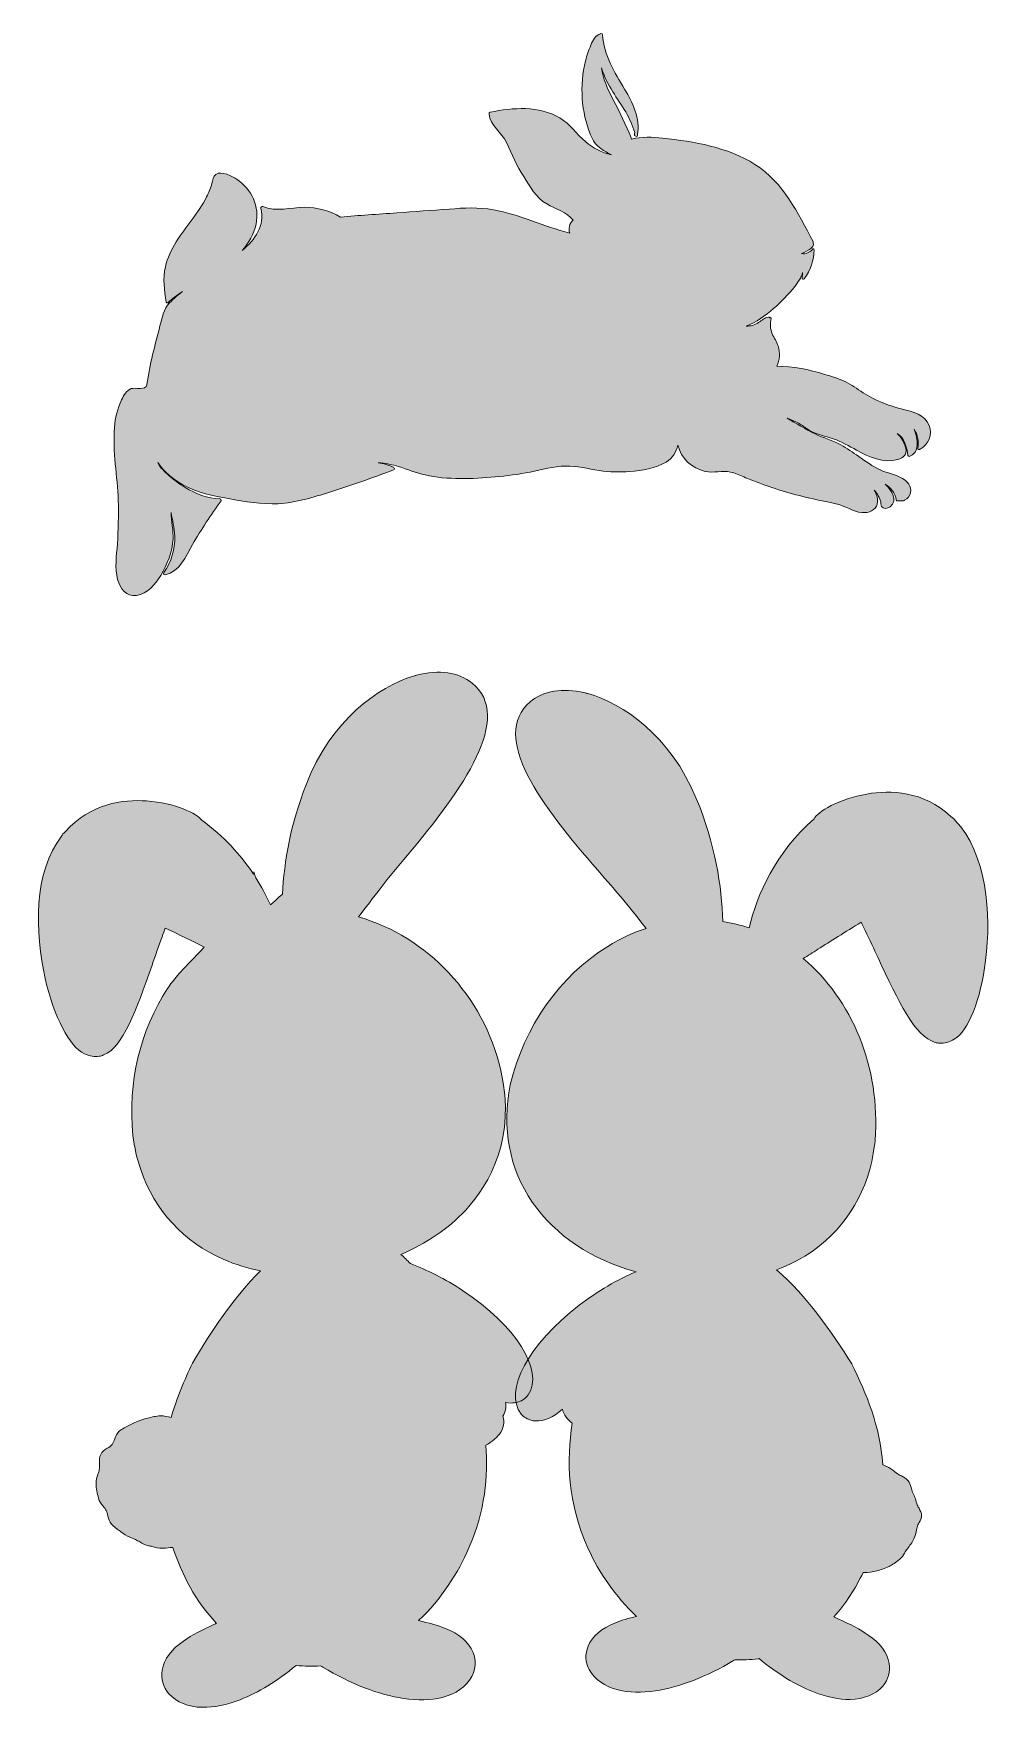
# Model space of a CAD drawing. Header units: inches. Extents: x -2 to 737, y -1000 to -384.
# Drawn here: x 87.6 to 171.8, y -791.2 to -644.2 of the extents above; entities that cross this region are included whole.
import ezdxf

# ---------------------------------------------------------------- set-up
doc = ezdxf.new("R2010")
doc.units = ezdxf.units.IN
doc.header["$MEASUREMENT"] = 0
doc.layers.add('Layer 1', color=7, linetype='Continuous')

# ---------------------------------------------------------------- blocks, each defined once
blk = doc.blocks.new('block 14')
at = {"layer": 'Layer 1', "true_color": 0x231f20}
h = blk.add_hatch(color=179, dxfattribs=at)
h.dxf.hatch_style = 2
edge = h.paths.add_edge_path()
edge.add_spline(control_points=[(125.29, -754.58), (123.78, -753.58), (122.21, -752.79), (120.72, -752.23), (120.45, -751.94), (120.17, -751.67), (119.88, -751.42), (122.09, -750.49), (124.06, -749.16), (125.57, -747.52), (127.71, -745.2), (129.99, -741.19), (128.67, -735.26), (127.1, -728.62), (122.17, -723.51), (116.17, -721.78), (117.37, -720.17), (118.8, -718.29), (120.45, -716.36), (120.45, -716.36), (120.45, -716.36), (120.45, -716.36), (125.33, -710.56), (129.82, -704.22), (126.14, -701.24), (124.96, -700.28), (123.23, -700.03), (121.26, -700.55), (121.17, -700.57), (121.09, -700.59), (121, -700.62), (117.93, -701.52), (113.71, -704.52), (111.55, -710.18), (110.21, -713.57), (109.62, -716.94), (109.48, -719.78), (109.48, -719.78), (109.17, -720.05), (109.17, -720.05), (108.92, -720.27), (108.67, -720.5), (108.42, -720.72), (108.07, -719.94), (107.64, -719.13), (107.13, -718.33), (107.12, -718.28), (107.11, -718.24), (107.09, -718.19), (107.09, -718.19), (106.97, -717.82), (106.97, -717.82), (106.97, -717.82), (106.93, -718.01), (106.93, -718.01), (105.81, -716.33), (104.32, -714.67), (102.39, -713.29), (102.05, -712.71), (100.01, -711.76), (97.55, -711.59), (95.47, -711.44), (92.6, -711.81), (90.41, -714.28), (90.24, -714.41), (90.13, -714.55), (90.08, -714.68), (87.61, -717.76), (87.72, -723.16), (88.64, -727.19), (89.42, -730.58), (90.77, -733.17), (92.08, -733.79), (92.53, -734.01), (92.98, -734.09), (93.4, -734.01), (93.52, -733.99), (93.65, -733.95), (93.77, -733.9), (95.49, -733.21), (96.61, -730.03), (98.02, -726.01), (98.3, -725.2), (98.6, -724.36), (98.91, -723.51), (98.91, -723.51), (98.91, -723.51), (98.91, -723.51), (99, -723.25), (99.09, -723), (99.18, -722.75), (100.42, -723.33), (101.57, -723.9), (102.6, -724.42), (102.24, -724.83), (101.86, -725.22), (101.49, -725.6), (101.08, -726.03), (100.65, -726.47), (100.25, -726.93), (99.92, -727.31), (99.64, -727.68), (99.39, -728.06), (96.97, -731.74), (95.89, -736.32), (96.33, -740.96), (96.47, -742.01), (96.7, -743.02), (97.03, -743.96), (98.25, -747.58), (100.78, -750.31), (104.32, -751.86), (105.34, -752.31), (106.43, -752.64), (107.56, -752.87), (105.18, -755.19), (103.15, -758.3), (101.57, -760.97), (101.57, -760.97), (101.57, -760.98), (101.57, -760.98), (100.86, -762.47), (100.19, -764.05), (99.7, -765.75), (99.4, -765.67), (99.08, -765.6), (98.76, -765.6), (98.39, -765.61), (98, -765.71), (97.63, -765.8), (97.63, -765.8), (97.48, -765.84), (97.48, -765.84), (97.01, -765.95), (96.57, -766.16), (96.27, -766.31), (96.2, -766.35), (96.12, -766.39), (96.05, -766.42), (95.73, -766.58), (95.41, -766.73), (95.14, -766.95), (94.94, -767.12), (94.84, -767.38), (94.75, -767.63), (94.68, -767.81), (94.62, -767.98), (94.52, -768.11), (94.42, -768.24), (94.26, -768.35), (94.09, -768.45), (93.86, -768.6), (93.62, -768.75), (93.51, -768.99), (93.4, -769.24), (93.41, -769.51), (93.41, -769.78), (93.42, -769.97), (93.42, -770.15), (93.39, -770.31), (93.36, -770.44), (93.32, -770.58), (93.27, -770.72), (93.19, -770.99), (93.1, -771.27), (93.11, -771.56), (93.11, -771.98), (93.21, -772.4), (93.32, -772.83), (93.38, -773.1), (93.55, -773.31), (93.71, -773.51), (93.82, -773.65), (93.92, -773.78), (93.99, -773.91), (94.06, -774.06), (94.1, -774.22), (94.15, -774.4), (94.21, -774.65), (94.28, -774.9), (94.45, -775.11), (94.64, -775.34), (94.89, -775.51), (95.14, -775.68), (95.24, -775.75), (95.35, -775.82), (95.45, -775.9), (95.71, -776.1), (96, -776.23), (96.29, -776.35), (96.38, -776.39), (96.47, -776.43), (96.56, -776.47), (96.69, -776.53), (96.82, -776.6), (96.94, -776.67), (97.18, -776.81), (97.42, -776.95), (97.7, -777.01), (97.81, -777.03), (97.91, -777.05), (98.01, -777.08), (98.31, -777.15), (98.62, -777.23), (98.93, -777.23), (98.95, -777.23), (98.96, -777.23), (98.97, -777.23), (99.28, -777.22), (99.58, -777.19), (99.86, -777.15), (100.61, -779.52), (101.87, -781.92), (103.69, -783.83), (103.61, -783.86), (103.54, -783.9), (103.46, -783.93), (102.46, -784.4), (101.52, -784.84), (100.8, -785.38), (99.76, -786.05), (99.07, -786.98), (98.91, -787.95), (98.79, -788.69), (98.99, -789.42), (99.48, -789.99), (100.2, -790.77), (101.19, -791.18), (102.45, -791.2), (103.46, -791.22), (104.59, -790.99), (105.77, -790.53), (107.36, -789.91), (109.04, -788.88), (110.68, -787.52), (111.42, -787.59), (112.14, -787.6), (112.83, -787.56), (112.9, -787.6), (112.96, -787.64), (113.02, -787.67), (115.47, -789.16), (117.94, -790.1), (120.11, -790.42), (121.36, -790.6), (122.51, -790.58), (123.5, -790.33), (124.71, -790.03), (125.6, -789.41), (126.12, -788.49), (126.47, -787.82), (126.5, -787.07), (126.22, -786.38), (125.85, -785.47), (124.96, -784.71), (123.8, -784.29), (123.12, -783.99), (122.31, -783.79), (121.44, -783.59), (123.42, -781.71), (124.91, -779.4), (125.86, -777.2), (127.27, -773.9), (127.56, -770.92), (127.35, -768.17), (127.82, -767.92), (128.22, -767.61), (128.53, -767.22), (128.91, -766.7), (129, -766.15), (128.83, -765.64), (129.06, -765.25), (129.14, -764.83), (129.08, -764.42), (129.35, -764.48), (129.61, -764.49), (129.86, -764.45), (129.99, -764.44), (130.11, -764.41), (130.22, -764.37), (130.56, -764.26), (130.85, -764.05), (131.07, -763.75), (132.48, -761.63), (130, -757.68), (125.29, -754.58)], knot_values=[0, 0, 0, 0, 1, 1, 1, 2, 2, 2, 3, 3, 3, 4, 4, 4, 5, 5, 5, 6, 6, 6, 7, 7, 7, 8, 8, 8, 9, 9, 9, 10, 10, 10, 11, 11, 11, 12, 12, 12, 13, 13, 13, 14, 14, 14, 15, 15, 15, 16, 16, 16, 17, 17, 17, 18, 18, 18, 19, 19, 19, 20, 20, 20, 21, 21, 21, 22, 22, 22, 23, 23, 23, 24, 24, 24, 25, 25, 25, 26, 26, 26, 27, 27, 27, 28, 28, 28, 29, 29, 29, 30, 30, 30, 31, 31, 31, 32, 32, 32, 33, 33, 33, 34, 34, 34, 35, 35, 35, 36, 36, 36, 37, 37, 37, 38, 38, 38, 39, 39, 39, 40, 40, 40, 41, 41, 41, 42, 42, 42, 43, 43, 43, 44, 44, 44, 45, 45, 45, 46, 46, 46, 47, 47, 47, 48, 48, 48, 49, 49, 49, 50, 50, 50, 51, 51, 51, 52, 52, 52, 53, 53, 53, 54, 54, 54, 55, 55, 55, 56, 56, 56, 57, 57, 57, 58, 58, 58, 59, 59, 59, 60, 60, 60, 61, 61, 61, 62, 62, 62, 63, 63, 63, 64, 64, 64, 65, 65, 65, 66, 66, 66, 67, 67, 67, 68, 68, 68, 69, 69, 69, 70, 70, 70, 71, 71, 71, 72, 72, 72, 73, 73, 73, 74, 74, 74, 75, 75, 75, 76, 76, 76, 77, 77, 77, 78, 78, 78, 79, 79, 79, 80, 80, 80, 81, 81, 81, 82, 82, 82, 83, 83, 83, 84, 84, 84, 85, 85, 85, 86, 86, 86, 87, 87, 87, 88, 88, 88, 89, 89, 89, 90, 90, 90, 91, 91, 91, 92, 92, 92, 93, 93, 93, 94, 94, 94, 95, 95, 95, 95], degree=3, periodic=1)
h = blk.add_hatch(color=179, dxfattribs=at)
h.dxf.hatch_style = 2
edge = h.paths.add_edge_path()
edge.add_spline(control_points=[(168.56, -713.3), (168.49, -713.18), (168.37, -713.06), (168.19, -712.94), (165.76, -710.7), (162.87, -710.62), (160.82, -710.98), (158.38, -711.4), (156.45, -712.55), (156.17, -713.16), (152.83, -716.07), (151.15, -719.83), (150.47, -722.74), (149.72, -722.49), (148.95, -722.3), (148.15, -722.18), (148.09, -719.13), (147.46, -715.26), (145.83, -711.38), (143.56, -705.84), (139.33, -702.98), (136.29, -702.16), (136.2, -702.13), (136.11, -702.11), (136.03, -702.09), (134.07, -701.63), (132.36, -701.91), (131.23, -702.89), (127.66, -705.91), (132.24, -712.06), (137.18, -717.68), (137.18, -717.68), (137.18, -717.68), (137.18, -717.68), (138.8, -719.49), (140.22, -721.25), (141.42, -722.78), (140.26, -723.16), (139.14, -723.69), (138.06, -724.36), (133.83, -726.96), (130.71, -731.39), (129.49, -736.52), (128.74, -740.33), (129.4, -743.89), (131.42, -746.82), (133.43, -749.75), (136.7, -751.92), (140.54, -752.94), (138.91, -753.63), (137.19, -754.62), (135.55, -755.88), (131.07, -759.3), (128.88, -763.41), (130.44, -765.44), (130.68, -765.71), (130.98, -765.9), (131.33, -765.99), (131.44, -766.02), (131.57, -766.04), (131.69, -766.05), (132.47, -766.1), (133.32, -765.72), (134.07, -765.01), (134.12, -765.25), (134.23, -765.49), (134.4, -765.72), (134.55, -765.91), (134.73, -766.09), (134.93, -766.24), (134.44, -769.56), (134.47, -773.18), (136.34, -777.29), (137.27, -779.34), (138.7, -781.47), (140.58, -783.22), (139.88, -783.38), (139.22, -783.56), (138.66, -783.82), (137.53, -784.22), (136.68, -784.96), (136.32, -785.83), (136.04, -786.51), (136.08, -787.24), (136.41, -787.88), (136.92, -788.78), (137.78, -789.37), (138.95, -789.67), (139.91, -789.9), (141.02, -789.92), (142.24, -789.75), (144.34, -789.44), (146.73, -788.52), (149.1, -787.09), (149.14, -787.07), (149.17, -787.05), (149.2, -787.03), (149.87, -787.05), (150.55, -787.03), (151.26, -786.94), (151.29, -786.94), (151.32, -786.93), (151.35, -786.92), (152.94, -788.25), (154.58, -789.25), (156.13, -789.85), (157.27, -790.3), (158.36, -790.52), (159.34, -790.51), (160.56, -790.48), (161.52, -790.09), (162.22, -789.33), (162.69, -788.78), (162.89, -788.07), (162.77, -787.36), (162.61, -786.42), (161.94, -785.51), (160.93, -784.87), (160.24, -784.34), (159.33, -783.92), (158.36, -783.47), (158.21, -783.4), (158.05, -783.32), (157.9, -783.25), (158.97, -782.09), (159.82, -780.75), (160.48, -779.35), (160.49, -779.35), (160.5, -779.36), (160.51, -779.36), (160.52, -779.36), (160.53, -779.36), (160.54, -779.36), (160.95, -779.35), (161.34, -779.3), (161.68, -779.22), (162.01, -779.14), (162.36, -779.01), (162.76, -778.82), (163.05, -778.68), (163.35, -778.48), (163.7, -778.2), (163.89, -778.05), (164.01, -777.85), (164.12, -777.65), (164.19, -777.52), (164.26, -777.41), (164.34, -777.3), (164.59, -777), (164.78, -776.73), (164.94, -776.41), (165.06, -776.14), (165.12, -775.88), (165.17, -775.6), (165.19, -775.53), (165.2, -775.46), (165.22, -775.39), (165.25, -775.25), (165.32, -775.12), (165.4, -774.98), (165.51, -774.78), (165.62, -774.57), (165.62, -774.34), (165.61, -774.12), (165.5, -773.92), (165.39, -773.72), (165.31, -773.58), (165.22, -773.44), (165.19, -773.3), (165.09, -772.91), (164.99, -772.61), (164.83, -772.3), (164.77, -772.18), (164.73, -772.04), (164.69, -771.89), (164.63, -771.67), (164.57, -771.45), (164.42, -771.27), (164.26, -771.09), (164.05, -770.98), (163.84, -770.88), (163.7, -770.81), (163.57, -770.75), (163.46, -770.67), (163.38, -770.61), (163.31, -770.55), (163.24, -770.5), (163.03, -770.33), (162.81, -770.16), (162.55, -770.05), (162.46, -770.01), (162.38, -769.97), (162.29, -769.93), (162.26, -769.91), (162.24, -769.9), (162.21, -769.89), (161.96, -766.5), (160.79, -763.65), (159.48, -761.05), (159.48, -761.05), (159.48, -761.04), (159.48, -761.04), (157.75, -758.27), (155.5, -755.01), (152.87, -752.77), (154.04, -752.34), (155.13, -751.77), (156.11, -751.08), (159.11, -748.94), (160.97, -745.74), (161.49, -741.83), (161.51, -741.69), (161.53, -741.55), (161.54, -741.41), (161.54, -741.41), (161.54, -741.41), (161.54, -741.41), (162.02, -734.95), (159.47, -728.99), (155.22, -725.43), (155.63, -725.18), (156.06, -724.9), (156.51, -724.62), (157.62, -723.91), (158.9, -723.1), (160.31, -722.25), (160.42, -722.49), (160.54, -722.73), (160.66, -722.98), (160.66, -722.98), (160.66, -722.98), (160.66, -722.98), (161.05, -723.79), (161.43, -724.6), (161.8, -725.38), (163.6, -729.24), (165.03, -732.28), (166.81, -732.8), (166.94, -732.84), (167.07, -732.86), (167.2, -732.87), (167.62, -732.9), (168.06, -732.79), (168.49, -732.52), (169.73, -731.77), (170.81, -729.06), (171.24, -725.61), (171.76, -721.5), (171.32, -716.12), (168.56, -713.3)], knot_values=[0, 0, 0, 0, 1, 1, 1, 2, 2, 2, 3, 3, 3, 4, 4, 4, 5, 5, 5, 6, 6, 6, 7, 7, 7, 8, 8, 8, 9, 9, 9, 10, 10, 10, 11, 11, 11, 12, 12, 12, 13, 13, 13, 14, 14, 14, 15, 15, 15, 16, 16, 16, 17, 17, 17, 18, 18, 18, 19, 19, 19, 20, 20, 20, 21, 21, 21, 22, 22, 22, 23, 23, 23, 24, 24, 24, 25, 25, 25, 26, 26, 26, 27, 27, 27, 28, 28, 28, 29, 29, 29, 30, 30, 30, 31, 31, 31, 32, 32, 32, 33, 33, 33, 34, 34, 34, 35, 35, 35, 36, 36, 36, 37, 37, 37, 38, 38, 38, 39, 39, 39, 40, 40, 40, 41, 41, 41, 42, 42, 42, 43, 43, 43, 44, 44, 44, 45, 45, 45, 46, 46, 46, 47, 47, 47, 48, 48, 48, 49, 49, 49, 50, 50, 50, 51, 51, 51, 52, 52, 52, 53, 53, 53, 54, 54, 54, 55, 55, 55, 56, 56, 56, 57, 57, 57, 58, 58, 58, 59, 59, 59, 60, 60, 60, 61, 61, 61, 62, 62, 62, 63, 63, 63, 64, 64, 64, 65, 65, 65, 66, 66, 66, 67, 67, 67, 68, 68, 68, 69, 69, 69, 70, 70, 70, 71, 71, 71, 72, 72, 72, 73, 73, 73, 74, 74, 74, 75, 75, 75, 76, 76, 76, 77, 77, 77, 78, 78, 78, 79, 79, 79, 80, 80, 80, 81, 81, 81, 82, 82, 82, 83, 83, 83, 83], degree=3, periodic=1)
at = {"layer": 'Layer 1', "lineweight": 0}
for points, knots in [([(125.29, -754.58), (123.78, -753.58), (122.21, -752.79), (120.72, -752.23), (120.45, -751.94), (120.17, -751.67), (119.88, -751.42), (122.09, -750.49), (124.06, -749.16), (125.57, -747.52), (127.71, -745.2), (129.99, -741.19), (128.67, -735.26), (127.1, -728.62), (122.17, -723.51), (116.17, -721.78), (117.37, -720.17), (118.8, -718.29), (120.45, -716.36), (120.45, -716.36), (120.45, -716.36), (120.45, -716.36), (125.33, -710.56), (129.82, -704.22), (126.14, -701.24), (124.96, -700.28), (123.23, -700.03), (121.26, -700.55), (121.17, -700.57), (121.09, -700.59), (121, -700.62), (117.93, -701.52), (113.71, -704.52), (111.55, -710.18), (110.21, -713.57), (109.62, -716.94), (109.48, -719.78), (109.48, -719.78), (109.17, -720.05), (109.17, -720.05), (108.92, -720.27), (108.67, -720.5), (108.42, -720.72), (108.07, -719.94), (107.64, -719.13), (107.13, -718.33), (107.12, -718.28), (107.11, -718.24), (107.09, -718.19), (107.09, -718.19), (106.97, -717.82), (106.97, -717.82), (106.97, -717.82), (106.93, -718.01), (106.93, -718.01), (105.81, -716.33), (104.32, -714.67), (102.39, -713.29), (102.05, -712.71), (100.01, -711.76), (97.55, -711.59), (95.47, -711.44), (92.6, -711.81), (90.41, -714.28), (90.24, -714.41), (90.13, -714.55), (90.08, -714.68), (87.61, -717.76), (87.72, -723.16), (88.64, -727.19), (89.42, -730.58), (90.77, -733.17), (92.08, -733.79), (92.53, -734.01), (92.98, -734.09), (93.4, -734.01), (93.52, -733.99), (93.65, -733.95), (93.77, -733.9), (95.49, -733.21), (96.61, -730.03), (98.02, -726.01), (98.3, -725.2), (98.6, -724.36), (98.91, -723.51), (98.91, -723.51), (98.91, -723.51), (98.91, -723.51), (99, -723.25), (99.09, -723), (99.18, -722.75), (100.42, -723.33), (101.57, -723.9), (102.6, -724.42), (102.24, -724.83), (101.86, -725.22), (101.49, -725.6), (101.08, -726.03), (100.65, -726.47), (100.25, -726.93), (99.92, -727.31), (99.64, -727.68), (99.39, -728.06), (96.97, -731.74), (95.89, -736.32), (96.33, -740.96), (96.47, -742.01), (96.7, -743.02), (97.03, -743.96), (98.25, -747.58), (100.78, -750.31), (104.32, -751.86), (105.34, -752.31), (106.43, -752.64), (107.56, -752.87), (105.18, -755.19), (103.15, -758.3), (101.57, -760.97), (101.57, -760.97), (101.57, -760.98), (101.57, -760.98), (100.86, -762.47), (100.19, -764.05), (99.7, -765.75), (99.4, -765.67), (99.08, -765.6), (98.76, -765.6), (98.39, -765.61), (98, -765.71), (97.63, -765.8), (97.63, -765.8), (97.48, -765.84), (97.48, -765.84), (97.01, -765.95), (96.57, -766.16), (96.27, -766.31), (96.2, -766.35), (96.12, -766.39), (96.05, -766.42), (95.73, -766.58), (95.41, -766.73), (95.14, -766.95), (94.94, -767.12), (94.84, -767.38), (94.75, -767.63), (94.68, -767.81), (94.62, -767.98), (94.52, -768.11), (94.42, -768.24), (94.26, -768.35), (94.09, -768.45), (93.86, -768.6), (93.62, -768.75), (93.51, -768.99), (93.4, -769.24), (93.41, -769.51), (93.41, -769.78), (93.42, -769.97), (93.42, -770.15), (93.39, -770.31), (93.36, -770.44), (93.32, -770.58), (93.27, -770.72), (93.19, -770.99), (93.1, -771.27), (93.11, -771.56), (93.11, -771.98), (93.21, -772.4), (93.32, -772.83), (93.38, -773.1), (93.55, -773.31), (93.71, -773.51), (93.82, -773.65), (93.92, -773.78), (93.99, -773.91), (94.06, -774.06), (94.1, -774.22), (94.15, -774.4), (94.21, -774.65), (94.28, -774.9), (94.45, -775.11), (94.64, -775.34), (94.89, -775.51), (95.14, -775.68), (95.24, -775.75), (95.35, -775.82), (95.45, -775.9), (95.71, -776.1), (96, -776.23), (96.29, -776.35), (96.38, -776.39), (96.47, -776.43), (96.56, -776.47), (96.69, -776.53), (96.82, -776.6), (96.94, -776.67), (97.18, -776.81), (97.42, -776.95), (97.7, -777.01), (97.81, -777.03), (97.91, -777.05), (98.01, -777.08), (98.31, -777.15), (98.62, -777.23), (98.93, -777.23), (98.95, -777.23), (98.96, -777.23), (98.97, -777.23), (99.28, -777.22), (99.58, -777.19), (99.86, -777.15), (100.61, -779.52), (101.87, -781.92), (103.69, -783.83), (103.61, -783.86), (103.54, -783.9), (103.46, -783.93), (102.46, -784.4), (101.52, -784.84), (100.8, -785.38), (99.76, -786.05), (99.07, -786.98), (98.91, -787.95), (98.79, -788.69), (98.99, -789.42), (99.48, -789.99), (100.2, -790.77), (101.19, -791.18), (102.45, -791.2), (103.46, -791.22), (104.59, -790.99), (105.77, -790.53), (107.36, -789.91), (109.04, -788.88), (110.68, -787.52), (111.42, -787.59), (112.14, -787.6), (112.83, -787.56), (112.9, -787.6), (112.96, -787.64), (113.02, -787.67), (115.47, -789.16), (117.94, -790.1), (120.11, -790.42), (121.36, -790.6), (122.51, -790.58), (123.5, -790.33), (124.71, -790.03), (125.6, -789.41), (126.12, -788.49), (126.47, -787.82), (126.5, -787.07), (126.22, -786.38), (125.85, -785.47), (124.96, -784.71), (123.8, -784.29), (123.12, -783.99), (122.31, -783.79), (121.44, -783.59), (123.42, -781.71), (124.91, -779.4), (125.86, -777.2), (127.27, -773.9), (127.56, -770.92), (127.35, -768.17), (127.82, -767.92), (128.22, -767.61), (128.53, -767.22), (128.91, -766.7), (129, -766.15), (128.83, -765.64), (129.06, -765.25), (129.14, -764.83), (129.08, -764.42), (129.35, -764.48), (129.61, -764.49), (129.86, -764.45), (129.99, -764.44), (130.11, -764.41), (130.22, -764.37), (130.56, -764.26), (130.85, -764.05), (131.07, -763.75), (132.48, -761.63), (130, -757.68), (125.29, -754.58)], [0, 0, 0, 0, 1, 1, 1, 2, 2, 2, 3, 3, 3, 4, 4, 4, 5, 5, 5, 6, 6, 6, 7, 7, 7, 8, 8, 8, 9, 9, 9, 10, 10, 10, 11, 11, 11, 12, 12, 12, 13, 13, 13, 14, 14, 14, 15, 15, 15, 16, 16, 16, 17, 17, 17, 18, 18, 18, 19, 19, 19, 20, 20, 20, 21, 21, 21, 22, 22, 22, 23, 23, 23, 24, 24, 24, 25, 25, 25, 26, 26, 26, 27, 27, 27, 28, 28, 28, 29, 29, 29, 30, 30, 30, 31, 31, 31, 32, 32, 32, 33, 33, 33, 34, 34, 34, 35, 35, 35, 36, 36, 36, 37, 37, 37, 38, 38, 38, 39, 39, 39, 40, 40, 40, 41, 41, 41, 42, 42, 42, 43, 43, 43, 44, 44, 44, 45, 45, 45, 46, 46, 46, 47, 47, 47, 48, 48, 48, 49, 49, 49, 50, 50, 50, 51, 51, 51, 52, 52, 52, 53, 53, 53, 54, 54, 54, 55, 55, 55, 56, 56, 56, 57, 57, 57, 58, 58, 58, 59, 59, 59, 60, 60, 60, 61, 61, 61, 62, 62, 62, 63, 63, 63, 64, 64, 64, 65, 65, 65, 66, 66, 66, 67, 67, 67, 68, 68, 68, 69, 69, 69, 70, 70, 70, 71, 71, 71, 72, 72, 72, 73, 73, 73, 74, 74, 74, 75, 75, 75, 76, 76, 76, 77, 77, 77, 78, 78, 78, 79, 79, 79, 80, 80, 80, 81, 81, 81, 82, 82, 82, 83, 83, 83, 84, 84, 84, 85, 85, 85, 86, 86, 86, 87, 87, 87, 88, 88, 88, 89, 89, 89, 90, 90, 90, 91, 91, 91, 92, 92, 92, 93, 93, 93, 94, 94, 94, 95, 95, 95, 95]), ([(168.56, -713.3), (168.49, -713.18), (168.37, -713.06), (168.19, -712.94), (165.76, -710.7), (162.87, -710.62), (160.82, -710.98), (158.38, -711.4), (156.45, -712.55), (156.17, -713.16), (152.83, -716.07), (151.15, -719.83), (150.47, -722.74), (149.72, -722.49), (148.95, -722.3), (148.15, -722.18), (148.09, -719.13), (147.46, -715.26), (145.83, -711.38), (143.56, -705.84), (139.33, -702.98), (136.29, -702.16), (136.2, -702.13), (136.11, -702.11), (136.03, -702.09), (134.07, -701.63), (132.36, -701.91), (131.23, -702.89), (127.66, -705.91), (132.24, -712.06), (137.18, -717.68), (137.18, -717.68), (137.18, -717.68), (137.18, -717.68), (138.8, -719.49), (140.22, -721.25), (141.42, -722.78), (140.26, -723.16), (139.14, -723.69), (138.06, -724.36), (133.83, -726.96), (130.71, -731.39), (129.49, -736.52), (128.74, -740.33), (129.4, -743.89), (131.42, -746.82), (133.43, -749.75), (136.7, -751.92), (140.54, -752.94), (138.91, -753.63), (137.19, -754.62), (135.55, -755.88), (131.07, -759.3), (128.88, -763.41), (130.44, -765.44), (130.68, -765.71), (130.98, -765.9), (131.33, -765.99), (131.44, -766.02), (131.57, -766.04), (131.69, -766.05), (132.47, -766.1), (133.32, -765.72), (134.07, -765.01), (134.12, -765.25), (134.23, -765.49), (134.4, -765.72), (134.55, -765.91), (134.73, -766.09), (134.93, -766.24), (134.44, -769.56), (134.47, -773.18), (136.34, -777.29), (137.27, -779.34), (138.7, -781.47), (140.58, -783.22), (139.88, -783.38), (139.22, -783.56), (138.66, -783.82), (137.53, -784.22), (136.68, -784.96), (136.32, -785.83), (136.04, -786.51), (136.08, -787.24), (136.41, -787.88), (136.92, -788.78), (137.78, -789.37), (138.95, -789.67), (139.91, -789.9), (141.02, -789.92), (142.24, -789.75), (144.34, -789.44), (146.73, -788.52), (149.1, -787.09), (149.14, -787.07), (149.17, -787.05), (149.2, -787.03), (149.87, -787.05), (150.55, -787.03), (151.26, -786.94), (151.29, -786.94), (151.32, -786.93), (151.35, -786.92), (152.94, -788.25), (154.58, -789.25), (156.13, -789.85), (157.27, -790.3), (158.36, -790.52), (159.34, -790.51), (160.56, -790.48), (161.52, -790.09), (162.22, -789.33), (162.69, -788.78), (162.89, -788.07), (162.77, -787.36), (162.61, -786.42), (161.94, -785.51), (160.93, -784.87), (160.24, -784.34), (159.33, -783.92), (158.36, -783.47), (158.21, -783.4), (158.05, -783.32), (157.9, -783.25), (158.97, -782.09), (159.82, -780.75), (160.48, -779.35), (160.49, -779.35), (160.5, -779.36), (160.51, -779.36), (160.52, -779.36), (160.53, -779.36), (160.54, -779.36), (160.95, -779.35), (161.34, -779.3), (161.68, -779.22), (162.01, -779.14), (162.36, -779.01), (162.76, -778.82), (163.05, -778.68), (163.35, -778.48), (163.7, -778.2), (163.89, -778.05), (164.01, -777.85), (164.12, -777.65), (164.19, -777.52), (164.26, -777.41), (164.34, -777.3), (164.59, -777), (164.78, -776.73), (164.94, -776.41), (165.06, -776.14), (165.12, -775.88), (165.17, -775.6), (165.19, -775.53), (165.2, -775.46), (165.22, -775.39), (165.25, -775.25), (165.32, -775.12), (165.4, -774.98), (165.51, -774.78), (165.62, -774.57), (165.62, -774.34), (165.61, -774.12), (165.5, -773.92), (165.39, -773.72), (165.31, -773.58), (165.22, -773.44), (165.19, -773.3), (165.09, -772.91), (164.99, -772.61), (164.83, -772.3), (164.77, -772.18), (164.73, -772.04), (164.69, -771.89), (164.63, -771.67), (164.57, -771.45), (164.42, -771.27), (164.26, -771.09), (164.05, -770.98), (163.84, -770.88), (163.7, -770.81), (163.57, -770.75), (163.46, -770.67), (163.38, -770.61), (163.31, -770.55), (163.24, -770.5), (163.03, -770.33), (162.81, -770.16), (162.55, -770.05), (162.46, -770.01), (162.38, -769.97), (162.29, -769.93), (162.26, -769.91), (162.24, -769.9), (162.21, -769.89), (161.96, -766.5), (160.79, -763.65), (159.48, -761.05), (159.48, -761.05), (159.48, -761.04), (159.48, -761.04), (157.75, -758.27), (155.5, -755.01), (152.87, -752.77), (154.04, -752.34), (155.13, -751.77), (156.11, -751.08), (159.11, -748.94), (160.97, -745.74), (161.49, -741.83), (161.51, -741.69), (161.53, -741.55), (161.54, -741.41), (161.54, -741.41), (161.54, -741.41), (161.54, -741.41), (162.02, -734.95), (159.47, -728.99), (155.22, -725.43), (155.63, -725.18), (156.06, -724.9), (156.51, -724.62), (157.62, -723.91), (158.9, -723.1), (160.31, -722.25), (160.42, -722.49), (160.54, -722.73), (160.66, -722.98), (160.66, -722.98), (160.66, -722.98), (160.66, -722.98), (161.05, -723.79), (161.43, -724.6), (161.8, -725.38), (163.6, -729.24), (165.03, -732.28), (166.81, -732.8), (166.94, -732.84), (167.07, -732.86), (167.2, -732.87), (167.62, -732.9), (168.06, -732.79), (168.49, -732.52), (169.73, -731.77), (170.81, -729.06), (171.24, -725.61), (171.76, -721.5), (171.32, -716.12), (168.56, -713.3)], [0, 0, 0, 0, 1, 1, 1, 2, 2, 2, 3, 3, 3, 4, 4, 4, 5, 5, 5, 6, 6, 6, 7, 7, 7, 8, 8, 8, 9, 9, 9, 10, 10, 10, 11, 11, 11, 12, 12, 12, 13, 13, 13, 14, 14, 14, 15, 15, 15, 16, 16, 16, 17, 17, 17, 18, 18, 18, 19, 19, 19, 20, 20, 20, 21, 21, 21, 22, 22, 22, 23, 23, 23, 24, 24, 24, 25, 25, 25, 26, 26, 26, 27, 27, 27, 28, 28, 28, 29, 29, 29, 30, 30, 30, 31, 31, 31, 32, 32, 32, 33, 33, 33, 34, 34, 34, 35, 35, 35, 36, 36, 36, 37, 37, 37, 38, 38, 38, 39, 39, 39, 40, 40, 40, 41, 41, 41, 42, 42, 42, 43, 43, 43, 44, 44, 44, 45, 45, 45, 46, 46, 46, 47, 47, 47, 48, 48, 48, 49, 49, 49, 50, 50, 50, 51, 51, 51, 52, 52, 52, 53, 53, 53, 54, 54, 54, 55, 55, 55, 56, 56, 56, 57, 57, 57, 58, 58, 58, 59, 59, 59, 60, 60, 60, 61, 61, 61, 62, 62, 62, 63, 63, 63, 64, 64, 64, 65, 65, 65, 66, 66, 66, 67, 67, 67, 68, 68, 68, 69, 69, 69, 70, 70, 70, 71, 71, 71, 72, 72, 72, 73, 73, 73, 74, 74, 74, 75, 75, 75, 76, 76, 76, 77, 77, 77, 78, 78, 78, 79, 79, 79, 80, 80, 80, 81, 81, 81, 82, 82, 82, 83, 83, 83, 83])]:
    blk.add_open_spline(points, degree=3, knots=knots, dxfattribs=at)
blk = doc.blocks.new('block 13')
at = {"layer": 'Layer 1'}
blk.add_blockref('block 14', (0, 0), dxfattribs=at)

msp = doc.modelspace()

# ---------------------------------------------------------------- hatches: boundary and pattern name
at = {"layer": 'Layer 1', "true_color": 0x010101}
h = msp.add_hatch(color=178, dxfattribs=at)
h.dxf.hatch_style = 2
edge = h.paths.add_edge_path()
edge.add_spline(control_points=[(166.29, -678.6), (165.92, -677.66), (164.81, -677.38), (163.93, -677.17), (162.7, -676.86), (161.54, -676.41), (160.48, -675.73), (159.95, -675.39), (159.46, -675.01), (158.89, -674.75), (158.32, -674.49), (157.71, -674.3), (157.11, -674.12), (155.73, -673.68), (154.34, -673.41), (152.89, -673.41), (153.15, -672.85), (153.21, -672.22), (153.02, -671.62), (152.9, -671.24), (152.66, -670.93), (152.5, -670.56), (152.31, -670.12), (152.3, -669.67), (152.39, -669.2), (152.41, -669.13), (152.32, -669.1), (152.28, -669.15), (152.27, -669.1), (152.22, -669.06), (152.16, -669.08), (151.8, -669.15), (151.58, -669.37), (151.3, -669.57), (150.96, -669.82), (150.59, -669.87), (150.21, -669.88), (151.11, -669.52), (151.89, -668.99), (152.61, -668.34), (153.27, -667.75), (153.93, -667.11), (154.48, -666.41), (154.77, -666.03), (155.03, -665.62), (155.17, -665.16), (155.16, -665.33), (155.15, -665.49), (155.12, -665.66), (155.1, -665.76), (155.25, -665.81), (155.31, -665.73), (155.85, -664.97), (156.15, -664.1), (156.18, -663.17), (156.18, -663.09), (156.08, -663.04), (156.03, -663.11), (155.8, -663.44), (155.43, -663.57), (155.08, -663.51), (155.36, -663.39), (155.65, -663.23), (155.89, -663.06), (156.04, -662.94), (156.18, -662.76), (156.1, -662.56), (156.11, -662.53), (156.11, -662.5), (156.09, -662.46), (154.73, -659.93), (153.49, -657.26), (150.98, -655.68), (148.55, -654.15), (145.67, -653.67), (142.86, -653.37), (142, -653.28), (141.01, -653.21), (140.15, -653.46), (140.15, -653.45), (140.14, -653.43), (140.14, -653.42), (139.65, -652.22), (139.08, -651.06), (138.48, -649.9), (138.02, -649.03), (137.63, -648.14), (137.51, -647.2), (137.71, -647.94), (138.09, -648.64), (138.49, -649.29), (138.86, -649.89), (139.27, -650.46), (139.63, -651.07), (139.97, -651.65), (140.2, -652.24), (140.42, -652.86), (140.41, -652.92), (140.4, -652.98), (140.39, -653.05), (140.38, -653.16), (140.49, -653.23), (140.57, -653.21), (140.62, -653.22), (140.67, -653.19), (140.66, -653.14), (140.66, -653.12), (140.66, -653.1), (140.66, -653.09), (140.92, -651.63), (140.27, -650.28), (139.53, -649.07), (138.64, -647.59), (137.69, -646.07), (137.6, -644.3), (137.6, -644.21), (137.51, -644.18), (137.44, -644.19), (136.96, -644.32), (136.74, -644.77), (136.56, -645.2), (136.37, -645.65), (136.22, -646.11), (136.1, -646.58), (135.82, -647.66), (135.73, -648.79), (135.81, -649.9), (135.88, -650.99), (136.13, -652.06), (136.54, -653.08), (136.74, -653.57), (137, -653.99), (137.44, -654.29), (137.74, -654.5), (138.05, -654.68), (138.37, -654.84), (137.54, -654.64), (136.76, -654.26), (136.11, -653.7), (135.32, -653.01), (134.76, -652.13), (133.84, -651.59), (131.98, -650.5), (129.74, -650.68), (127.71, -651.09), (127.66, -651.1), (127.61, -651.17), (127.62, -651.23), (127.73, -652.27), (128.74, -652.85), (129.15, -653.76), (129.62, -654.79), (130.06, -655.79), (130.67, -656.75), (131.22, -657.63), (131.77, -658.61), (132.69, -659.15), (133.46, -659.6), (134.46, -659.86), (135.02, -660.58), (134.66, -660.86), (134.57, -661.33), (134.72, -661.72), (132.46, -661.13), (130.31, -660.08), (128, -659.66), (126.71, -659.42), (125.42, -659.5), (124.12, -659.6), (122.59, -659.71), (121.06, -659.82), (119.53, -659.93), (118.69, -659.99), (117.85, -660.05), (117.02, -660.11), (116.21, -660.18), (115.39, -660.2), (114.59, -660.31), (114.59, -660.31), (114.59, -660.31), (114.59, -660.31), (113.64, -659.74), (112.52, -659.44), (111.41, -659.44), (110.19, -659.45), (108.94, -659.88), (107.76, -659.38), (107.68, -659.35), (107.56, -659.42), (107.58, -659.52), (107.96, -661.08), (107.08, -662.26), (105.93, -663.25), (106.51, -662.57), (106.97, -661.81), (107.16, -660.92), (107.48, -659.41), (106.77, -657.84), (105.49, -657), (105.07, -656.72), (104.13, -656.2), (103.63, -656.55), (103.38, -656.73), (103.36, -657.09), (103.28, -657.36), (103.17, -657.77), (103.01, -658.15), (102.82, -658.53), (102.1, -659.96), (100.98, -661.13), (100.14, -662.49), (99.72, -663.16), (99.37, -663.89), (99.19, -664.67), (98.96, -665.69), (99.1, -666.75), (99.26, -667.77), (99.28, -667.84), (99.36, -667.86), (99.41, -667.82), (99.82, -667.46), (100.24, -667.13), (100.69, -666.83), (100.3, -667.15), (99.91, -667.48), (99.56, -667.84), (99.04, -668.37), (98.9, -669.16), (98.72, -669.86), (98.26, -671.55), (97.84, -673.27), (97.56, -675), (97.56, -675.02), (97.56, -675.03), (97.56, -675.04), (97.51, -675.54), (96.51, -675.26), (96.2, -675.37), (95.77, -675.52), (95.53, -675.98), (95.35, -676.36), (94.98, -677.11), (94.79, -677.94), (94.72, -678.78), (94.55, -680.91), (94.98, -683.07), (95.05, -685.2), (95.09, -686.47), (95.06, -687.74), (94.98, -689.01), (94.91, -690.04), (94.72, -691.12), (95, -692.13), (95.21, -692.93), (95.76, -693.66), (96.67, -693.53), (97.63, -693.38), (98.31, -692.57), (98.78, -691.78), (99.35, -690.83), (99.82, -689.72), (99.87, -688.59), (99.9, -687.81), (99.72, -687.02), (99.7, -686.24), (99.8, -686.94), (99.98, -687.62), (100.01, -688.33), (100.07, -689.47), (99.72, -690.6), (99.05, -691.52), (99, -691.61), (99.06, -691.74), (99.17, -691.72), (100.46, -691.48), (100.99, -690.07), (101.58, -689.06), (102.36, -687.74), (103.19, -686.46), (104.08, -685.22), (104.13, -685.14), (104.05, -685.06), (103.98, -685.06), (102.89, -685), (101.86, -684.62), (100.94, -684.06), (100.43, -683.75), (99.96, -683.4), (99.51, -683.01), (99.14, -682.69), (98.74, -682.32), (98.52, -681.87), (99.12, -682.7), (99.93, -683.39), (100.82, -683.87), (102.03, -684.52), (103.4, -684.79), (104.74, -685.03), (106.18, -685.28), (107.64, -685.55), (109.11, -685.48), (110.66, -685.39), (112.17, -684.92), (113.64, -684.46), (115.53, -683.87), (117.39, -683.2), (119.24, -682.51), (119.32, -682.49), (119.34, -682.36), (119.26, -682.31), (118.83, -682.07), (118.36, -681.93), (117.88, -681.89), (118.51, -681.89), (119.18, -682.07), (119.67, -682.22), (120.45, -682.46), (121.21, -682.77), (122.01, -682.95), (123.98, -683.4), (126.15, -683.3), (128.15, -683.13), (129.18, -683.04), (130.21, -682.9), (131.23, -682.7), (132.26, -682.5), (133.29, -682.19), (134.34, -682.17), (135.34, -682.15), (136.31, -682.42), (137.3, -682.56), (138.19, -682.7), (139.1, -682.73), (140, -682.65), (141.04, -682.55), (142.25, -682.37), (143.17, -681.83), (143.76, -681.48), (144.04, -680.95), (144.2, -680.34), (144.49, -681.49), (145.42, -682.37), (146.62, -682.64), (147.36, -682.8), (148.1, -682.55), (148.83, -682.7), (149.23, -682.78), (149.62, -682.98), (150, -683.13), (150.42, -683.3), (150.83, -683.47), (151.26, -683.63), (152.84, -684.22), (154.46, -684.7), (156.11, -685.06), (156.92, -685.24), (157.74, -685.37), (158.53, -685.62), (159.22, -685.84), (159.88, -686.3), (160.63, -686.26), (161.17, -686.24), (161.74, -685.9), (161.75, -685.3), (161.75, -684.96), (161.64, -684.6), (161.46, -684.28), (161.56, -684.39), (161.65, -684.51), (161.73, -684.64), (161.85, -684.82), (161.94, -685.02), (162, -685.22), (162.04, -685.36), (162.03, -685.6), (162.1, -685.72), (162.25, -685.98), (162.64, -685.9), (162.85, -685.75), (163.57, -685.21), (163.01, -684.32), (162.42, -683.77), (162.92, -684.05), (163.29, -684.54), (163.39, -685.14), (163.4, -685.2), (163.44, -685.24), (163.5, -685.24), (163.68, -685.23), (163.85, -685.22), (164.03, -685.22), (164.07, -685.22), (164.1, -685.19), (164.12, -685.16), (164.4, -685.05), (164.6, -684.79), (164.65, -684.48), (164.74, -683.96), (164.36, -683.51), (163.94, -683.26), (163.35, -682.89), (162.61, -682.81), (161.98, -682.51), (161.31, -682.19), (160.7, -681.76), (160.09, -681.33), (159.57, -680.97), (159.06, -680.6), (158.51, -680.31), (157.79, -679.92), (157, -679.7), (156.26, -679.35), (155.42, -678.93), (154.61, -678.45), (153.8, -677.96), (153.84, -677.97), (153.87, -677.99), (153.91, -678), (154.26, -678.14), (154.62, -678.28), (154.94, -678.49), (155.22, -678.66), (155.48, -678.87), (155.76, -679.04), (156.41, -679.41), (157.16, -679.54), (157.86, -679.78), (158.58, -680.02), (159.24, -680.42), (159.91, -680.78), (160.99, -681.37), (162.27, -681.96), (163.53, -681.59), (164.05, -681.43), (164.35, -681.18), (164.23, -680.6), (164.12, -680.09), (163.84, -679.66), (163.48, -679.31), (164.12, -679.7), (164.3, -680.53), (164.42, -681.25), (164.43, -681.29), (164.47, -681.33), (164.51, -681.32), (165.5, -681.07), (165.29, -679.8), (164.95, -678.94), (165.28, -679.43), (165.4, -680.02), (165.28, -680.62), (165.26, -680.71), (165.38, -680.76), (165.44, -680.71), (165.45, -680.7), (165.47, -680.7), (165.48, -680.69), (166.22, -680.31), (166.6, -679.39), (166.29, -678.6)], knot_values=[0, 0, 0, 0, 1, 1, 1, 2, 2, 2, 3, 3, 3, 4, 4, 4, 5, 5, 5, 6, 6, 6, 7, 7, 7, 8, 8, 8, 9, 9, 9, 10, 10, 10, 11, 11, 11, 12, 12, 12, 13, 13, 13, 14, 14, 14, 15, 15, 15, 16, 16, 16, 17, 17, 17, 18, 18, 18, 19, 19, 19, 20, 20, 20, 21, 21, 21, 22, 22, 22, 23, 23, 23, 24, 24, 24, 25, 25, 25, 26, 26, 26, 27, 27, 27, 28, 28, 28, 29, 29, 29, 30, 30, 30, 31, 31, 31, 32, 32, 32, 33, 33, 33, 34, 34, 34, 35, 35, 35, 36, 36, 36, 37, 37, 37, 38, 38, 38, 39, 39, 39, 40, 40, 40, 41, 41, 41, 42, 42, 42, 43, 43, 43, 44, 44, 44, 45, 45, 45, 46, 46, 46, 47, 47, 47, 48, 48, 48, 49, 49, 49, 50, 50, 50, 51, 51, 51, 52, 52, 52, 53, 53, 53, 54, 54, 54, 55, 55, 55, 56, 56, 56, 57, 57, 57, 58, 58, 58, 59, 59, 59, 60, 60, 60, 61, 61, 61, 62, 62, 62, 63, 63, 63, 64, 64, 64, 65, 65, 65, 66, 66, 66, 67, 67, 67, 68, 68, 68, 69, 69, 69, 70, 70, 70, 71, 71, 71, 72, 72, 72, 73, 73, 73, 74, 74, 74, 75, 75, 75, 76, 76, 76, 77, 77, 77, 78, 78, 78, 79, 79, 79, 80, 80, 80, 81, 81, 81, 82, 82, 82, 83, 83, 83, 84, 84, 84, 85, 85, 85, 86, 86, 86, 87, 87, 87, 88, 88, 88, 89, 89, 89, 90, 90, 90, 91, 91, 91, 92, 92, 92, 93, 93, 93, 94, 94, 94, 95, 95, 95, 96, 96, 96, 97, 97, 97, 98, 98, 98, 99, 99, 99, 100, 100, 100, 101, 101, 101, 102, 102, 102, 103, 103, 103, 104, 104, 104, 105, 105, 105, 106, 106, 106, 107, 107, 107, 108, 108, 108, 109, 109, 109, 110, 110, 110, 111, 111, 111, 112, 112, 112, 113, 113, 113, 114, 114, 114, 115, 115, 115, 116, 116, 116, 117, 117, 117, 118, 118, 118, 119, 119, 119, 120, 120, 120, 121, 121, 121, 122, 122, 122, 123, 123, 123, 124, 124, 124, 125, 125, 125, 126, 126, 126, 127, 127, 127, 128, 128, 128, 129, 129, 129, 130, 130, 130, 131, 131, 131, 132, 132, 132, 133, 133, 133, 134, 134, 134, 135, 135, 135, 136, 136, 136, 137, 137, 137, 138, 138, 138, 139, 139, 139, 140, 140, 140, 141, 141, 141, 142, 142, 142, 143, 143, 143, 144, 144, 144, 145, 145, 145, 146, 146, 146, 147, 147, 147, 148, 148, 148, 149, 149, 149, 150, 150, 150, 151, 151, 151, 152, 152, 152, 153, 153, 153, 153], degree=3, periodic=1)

# ---------------------------------------------------------------- linework, layer by layer
at = {"layer": 'Layer 1', "lineweight": 0}
msp.add_open_spline([(166.29, -678.6), (165.92, -677.66), (164.81, -677.38), (163.93, -677.17), (162.7, -676.86), (161.54, -676.41), (160.48, -675.73), (159.95, -675.39), (159.46, -675.01), (158.89, -674.75), (158.32, -674.49), (157.71, -674.3), (157.11, -674.12), (155.73, -673.68), (154.34, -673.41), (152.89, -673.41), (153.15, -672.85), (153.21, -672.22), (153.02, -671.62), (152.9, -671.24), (152.66, -670.93), (152.5, -670.56), (152.31, -670.12), (152.3, -669.67), (152.39, -669.2), (152.41, -669.13), (152.32, -669.1), (152.28, -669.15), (152.27, -669.1), (152.22, -669.06), (152.16, -669.08), (151.8, -669.15), (151.58, -669.37), (151.3, -669.57), (150.96, -669.82), (150.59, -669.87), (150.21, -669.88), (151.11, -669.52), (151.89, -668.99), (152.61, -668.34), (153.27, -667.75), (153.93, -667.11), (154.48, -666.41), (154.77, -666.03), (155.03, -665.62), (155.17, -665.16), (155.16, -665.33), (155.15, -665.49), (155.12, -665.66), (155.1, -665.76), (155.25, -665.81), (155.31, -665.73), (155.85, -664.97), (156.15, -664.1), (156.18, -663.17), (156.18, -663.09), (156.08, -663.04), (156.03, -663.11), (155.8, -663.44), (155.43, -663.57), (155.08, -663.51), (155.36, -663.39), (155.65, -663.23), (155.89, -663.06), (156.04, -662.94), (156.18, -662.76), (156.1, -662.56), (156.11, -662.53), (156.11, -662.5), (156.09, -662.46), (154.73, -659.93), (153.49, -657.26), (150.98, -655.68), (148.55, -654.15), (145.67, -653.67), (142.86, -653.37), (142, -653.28), (141.01, -653.21), (140.15, -653.46), (140.15, -653.45), (140.14, -653.43), (140.14, -653.42), (139.65, -652.22), (139.08, -651.06), (138.48, -649.9), (138.02, -649.03), (137.63, -648.14), (137.51, -647.2), (137.71, -647.94), (138.09, -648.64), (138.49, -649.29), (138.86, -649.89), (139.27, -650.46), (139.63, -651.07), (139.97, -651.65), (140.2, -652.24), (140.42, -652.86), (140.41, -652.92), (140.4, -652.98), (140.39, -653.05), (140.38, -653.16), (140.49, -653.23), (140.57, -653.21), (140.62, -653.22), (140.67, -653.19), (140.66, -653.14), (140.66, -653.12), (140.66, -653.1), (140.66, -653.09), (140.92, -651.63), (140.27, -650.28), (139.53, -649.07), (138.64, -647.59), (137.69, -646.07), (137.6, -644.3), (137.6, -644.21), (137.51, -644.18), (137.44, -644.19), (136.96, -644.32), (136.74, -644.77), (136.56, -645.2), (136.37, -645.65), (136.22, -646.11), (136.1, -646.58), (135.82, -647.66), (135.73, -648.79), (135.81, -649.9), (135.88, -650.99), (136.13, -652.06), (136.54, -653.08), (136.74, -653.57), (137, -653.99), (137.44, -654.29), (137.74, -654.5), (138.05, -654.68), (138.37, -654.84), (137.54, -654.64), (136.76, -654.26), (136.11, -653.7), (135.32, -653.01), (134.76, -652.13), (133.84, -651.59), (131.98, -650.5), (129.74, -650.68), (127.71, -651.09), (127.66, -651.1), (127.61, -651.17), (127.62, -651.23), (127.73, -652.27), (128.74, -652.85), (129.15, -653.76), (129.62, -654.79), (130.06, -655.79), (130.67, -656.75), (131.22, -657.63), (131.77, -658.61), (132.69, -659.15), (133.46, -659.6), (134.46, -659.86), (135.02, -660.58), (134.66, -660.86), (134.57, -661.33), (134.72, -661.72), (132.46, -661.13), (130.31, -660.08), (128, -659.66), (126.71, -659.42), (125.42, -659.5), (124.12, -659.6), (122.59, -659.71), (121.06, -659.82), (119.53, -659.93), (118.69, -659.99), (117.85, -660.05), (117.02, -660.11), (116.21, -660.18), (115.39, -660.2), (114.59, -660.31), (114.59, -660.31), (114.59, -660.31), (114.59, -660.31), (113.64, -659.74), (112.52, -659.44), (111.41, -659.44), (110.19, -659.45), (108.94, -659.88), (107.76, -659.38), (107.68, -659.35), (107.56, -659.42), (107.58, -659.52), (107.96, -661.08), (107.08, -662.26), (105.93, -663.25), (106.51, -662.57), (106.97, -661.81), (107.16, -660.92), (107.48, -659.41), (106.77, -657.84), (105.49, -657), (105.07, -656.72), (104.13, -656.2), (103.63, -656.55), (103.38, -656.73), (103.36, -657.09), (103.28, -657.36), (103.17, -657.77), (103.01, -658.15), (102.82, -658.53), (102.1, -659.96), (100.98, -661.13), (100.14, -662.49), (99.72, -663.16), (99.37, -663.89), (99.19, -664.67), (98.96, -665.69), (99.1, -666.75), (99.26, -667.77), (99.28, -667.84), (99.36, -667.86), (99.41, -667.82), (99.82, -667.46), (100.24, -667.13), (100.69, -666.83), (100.3, -667.15), (99.91, -667.48), (99.56, -667.84), (99.04, -668.37), (98.9, -669.16), (98.72, -669.86), (98.26, -671.55), (97.84, -673.27), (97.56, -675), (97.56, -675.02), (97.56, -675.03), (97.56, -675.04), (97.51, -675.54), (96.51, -675.26), (96.2, -675.37), (95.77, -675.52), (95.53, -675.98), (95.35, -676.36), (94.98, -677.11), (94.79, -677.94), (94.72, -678.78), (94.55, -680.91), (94.98, -683.07), (95.05, -685.2), (95.09, -686.47), (95.06, -687.74), (94.98, -689.01), (94.91, -690.04), (94.72, -691.12), (95, -692.13), (95.21, -692.93), (95.76, -693.66), (96.67, -693.53), (97.63, -693.38), (98.31, -692.57), (98.78, -691.78), (99.35, -690.83), (99.82, -689.72), (99.87, -688.59), (99.9, -687.81), (99.72, -687.02), (99.7, -686.24), (99.8, -686.94), (99.98, -687.62), (100.01, -688.33), (100.07, -689.47), (99.72, -690.6), (99.05, -691.52), (99, -691.61), (99.06, -691.74), (99.17, -691.72), (100.46, -691.48), (100.99, -690.07), (101.58, -689.06), (102.36, -687.74), (103.19, -686.46), (104.08, -685.22), (104.13, -685.14), (104.05, -685.06), (103.98, -685.06), (102.89, -685), (101.86, -684.62), (100.94, -684.06), (100.43, -683.75), (99.96, -683.4), (99.51, -683.01), (99.14, -682.69), (98.74, -682.32), (98.52, -681.87), (99.12, -682.7), (99.93, -683.39), (100.82, -683.87), (102.03, -684.52), (103.4, -684.79), (104.74, -685.03), (106.18, -685.28), (107.64, -685.55), (109.11, -685.48), (110.66, -685.39), (112.17, -684.92), (113.64, -684.46), (115.53, -683.87), (117.39, -683.2), (119.24, -682.51), (119.32, -682.49), (119.34, -682.36), (119.26, -682.31), (118.83, -682.07), (118.36, -681.93), (117.88, -681.89), (118.51, -681.89), (119.18, -682.07), (119.67, -682.22), (120.45, -682.46), (121.21, -682.77), (122.01, -682.95), (123.98, -683.4), (126.15, -683.3), (128.15, -683.13), (129.18, -683.04), (130.21, -682.9), (131.23, -682.7), (132.26, -682.5), (133.29, -682.19), (134.34, -682.17), (135.34, -682.15), (136.31, -682.42), (137.3, -682.56), (138.19, -682.7), (139.1, -682.73), (140, -682.65), (141.04, -682.55), (142.25, -682.37), (143.17, -681.83), (143.76, -681.48), (144.04, -680.95), (144.2, -680.34), (144.49, -681.49), (145.42, -682.37), (146.62, -682.64), (147.36, -682.8), (148.1, -682.55), (148.83, -682.7), (149.23, -682.78), (149.62, -682.98), (150, -683.13), (150.42, -683.3), (150.83, -683.47), (151.26, -683.63), (152.84, -684.22), (154.46, -684.7), (156.11, -685.06), (156.92, -685.24), (157.74, -685.37), (158.53, -685.62), (159.22, -685.84), (159.88, -686.3), (160.63, -686.26), (161.17, -686.24), (161.74, -685.9), (161.75, -685.3), (161.75, -684.96), (161.64, -684.6), (161.46, -684.28), (161.56, -684.39), (161.65, -684.51), (161.73, -684.64), (161.85, -684.82), (161.94, -685.02), (162, -685.22), (162.04, -685.36), (162.03, -685.6), (162.1, -685.72), (162.25, -685.98), (162.64, -685.9), (162.85, -685.75), (163.57, -685.21), (163.01, -684.32), (162.42, -683.77), (162.92, -684.05), (163.29, -684.54), (163.39, -685.14), (163.4, -685.2), (163.44, -685.24), (163.5, -685.24), (163.68, -685.23), (163.85, -685.22), (164.03, -685.22), (164.07, -685.22), (164.1, -685.19), (164.12, -685.16), (164.4, -685.05), (164.6, -684.79), (164.65, -684.48), (164.74, -683.96), (164.36, -683.51), (163.94, -683.26), (163.35, -682.89), (162.61, -682.81), (161.98, -682.51), (161.31, -682.19), (160.7, -681.76), (160.09, -681.33), (159.57, -680.97), (159.06, -680.6), (158.51, -680.31), (157.79, -679.92), (157, -679.7), (156.26, -679.35), (155.42, -678.93), (154.61, -678.45), (153.8, -677.96), (153.84, -677.97), (153.87, -677.99), (153.91, -678), (154.26, -678.14), (154.62, -678.28), (154.94, -678.49), (155.22, -678.66), (155.48, -678.87), (155.76, -679.04), (156.41, -679.41), (157.16, -679.54), (157.86, -679.78), (158.58, -680.02), (159.24, -680.42), (159.91, -680.78), (160.99, -681.37), (162.27, -681.96), (163.53, -681.59), (164.05, -681.43), (164.35, -681.18), (164.23, -680.6), (164.12, -680.09), (163.84, -679.66), (163.48, -679.31), (164.12, -679.7), (164.3, -680.53), (164.42, -681.25), (164.43, -681.29), (164.47, -681.33), (164.51, -681.32), (165.5, -681.07), (165.29, -679.8), (164.95, -678.94), (165.28, -679.43), (165.4, -680.02), (165.28, -680.62), (165.26, -680.71), (165.38, -680.76), (165.44, -680.71), (165.45, -680.7), (165.47, -680.7), (165.48, -680.69), (166.22, -680.31), (166.6, -679.39), (166.29, -678.6)], degree=3, knots=[0, 0, 0, 0, 1, 1, 1, 2, 2, 2, 3, 3, 3, 4, 4, 4, 5, 5, 5, 6, 6, 6, 7, 7, 7, 8, 8, 8, 9, 9, 9, 10, 10, 10, 11, 11, 11, 12, 12, 12, 13, 13, 13, 14, 14, 14, 15, 15, 15, 16, 16, 16, 17, 17, 17, 18, 18, 18, 19, 19, 19, 20, 20, 20, 21, 21, 21, 22, 22, 22, 23, 23, 23, 24, 24, 24, 25, 25, 25, 26, 26, 26, 27, 27, 27, 28, 28, 28, 29, 29, 29, 30, 30, 30, 31, 31, 31, 32, 32, 32, 33, 33, 33, 34, 34, 34, 35, 35, 35, 36, 36, 36, 37, 37, 37, 38, 38, 38, 39, 39, 39, 40, 40, 40, 41, 41, 41, 42, 42, 42, 43, 43, 43, 44, 44, 44, 45, 45, 45, 46, 46, 46, 47, 47, 47, 48, 48, 48, 49, 49, 49, 50, 50, 50, 51, 51, 51, 52, 52, 52, 53, 53, 53, 54, 54, 54, 55, 55, 55, 56, 56, 56, 57, 57, 57, 58, 58, 58, 59, 59, 59, 60, 60, 60, 61, 61, 61, 62, 62, 62, 63, 63, 63, 64, 64, 64, 65, 65, 65, 66, 66, 66, 67, 67, 67, 68, 68, 68, 69, 69, 69, 70, 70, 70, 71, 71, 71, 72, 72, 72, 73, 73, 73, 74, 74, 74, 75, 75, 75, 76, 76, 76, 77, 77, 77, 78, 78, 78, 79, 79, 79, 80, 80, 80, 81, 81, 81, 82, 82, 82, 83, 83, 83, 84, 84, 84, 85, 85, 85, 86, 86, 86, 87, 87, 87, 88, 88, 88, 89, 89, 89, 90, 90, 90, 91, 91, 91, 92, 92, 92, 93, 93, 93, 94, 94, 94, 95, 95, 95, 96, 96, 96, 97, 97, 97, 98, 98, 98, 99, 99, 99, 100, 100, 100, 101, 101, 101, 102, 102, 102, 103, 103, 103, 104, 104, 104, 105, 105, 105, 106, 106, 106, 107, 107, 107, 108, 108, 108, 109, 109, 109, 110, 110, 110, 111, 111, 111, 112, 112, 112, 113, 113, 113, 114, 114, 114, 115, 115, 115, 116, 116, 116, 117, 117, 117, 118, 118, 118, 119, 119, 119, 120, 120, 120, 121, 121, 121, 122, 122, 122, 123, 123, 123, 124, 124, 124, 125, 125, 125, 126, 126, 126, 127, 127, 127, 128, 128, 128, 129, 129, 129, 130, 130, 130, 131, 131, 131, 132, 132, 132, 133, 133, 133, 134, 134, 134, 135, 135, 135, 136, 136, 136, 137, 137, 137, 138, 138, 138, 139, 139, 139, 140, 140, 140, 141, 141, 141, 142, 142, 142, 143, 143, 143, 144, 144, 144, 145, 145, 145, 146, 146, 146, 147, 147, 147, 148, 148, 148, 149, 149, 149, 150, 150, 150, 151, 151, 151, 152, 152, 152, 153, 153, 153, 153], dxfattribs=at)

# ---------------------------------------------------------------- block references
at = {"layer": 'Layer 1'}
msp.add_blockref('block 13', (0, 0), dxfattribs=at)

doc.saveas('drawing.dxf')
